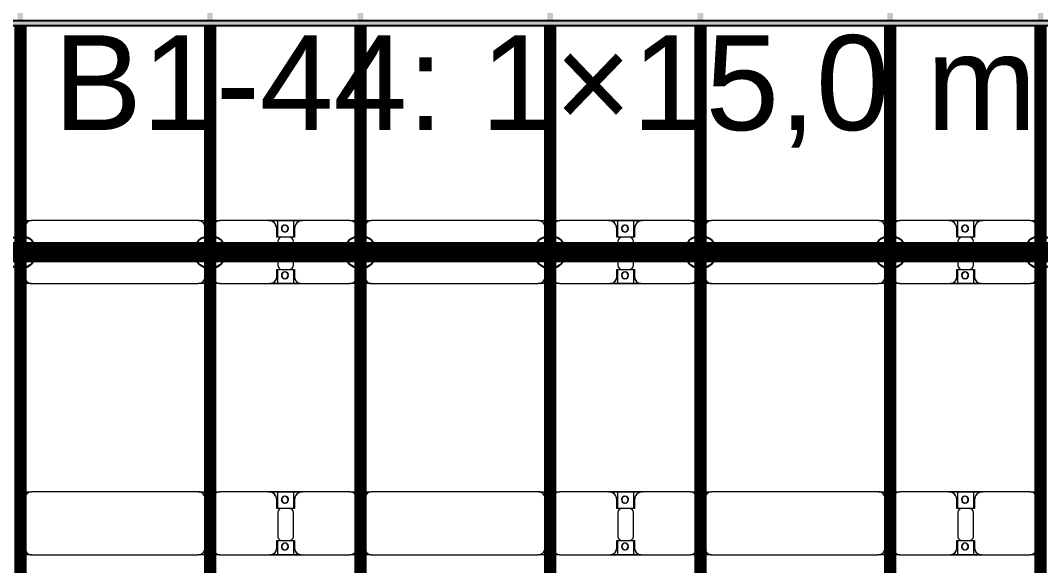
# Model space of a CAD drawing. Header units: millimetres. Extents: x -268744 to 115753, y -96240 to -10461.
# Drawn here: x 23940 to 31470, y -38628 to -34607 of the extents above; entities that cross this region are included whole.
import ezdxf

# ---------------------------------------------------------------- set-up
doc = ezdxf.new("R2010")
doc.units = ezdxf.units.MM
doc.layers.add('A-GENM', color=13, linetype='Continuous', lineweight=9)
doc.layers.add('S-BEAM', color=12, linetype='Continuous', lineweight=9)
doc.layers.add('GC-GHI CHU', color=2, linetype='Continuous')
doc.layers.add('GC-HOP 40x60 GIA CUONG', color=1, linetype='Continuous')
doc.styles.add('GC_VN', font='arial.ttf')

# ---------------------------------------------------------------- blocks, each defined once
blk = doc.blocks.new('Dầm C52 - Hộp 40x60-V24-KHUNG KẾT CẤU BÈ PIN 1')
at = {"layer": 'S-BEAM', "lineweight": 25}
blk.add_hatch(color=4, dxfattribs=at).paths.add_polyline_path([(-145811, -20), (145811, -20), (145811, 20), (-145811, 20)])
at = {"layer": 'S-BEAM', "color": 4, "lineweight": 25}
for p, q in [((-145811, 20), (145811, 20)), ((145811, -20), (-145811, -20))]:
    blk.add_line(p, q, dxfattribs=at)
blk = doc.blocks.new('Dai phao do pin - DẢI PHAO ĐỠ PIN-V95-KHUNG KẾT CẤU BÈ PIN 1')
at = {"layer": 'A-GENM', "color": 7}
for p, q in [((59557.6, 241.6), (59619.7, 241.6)), ((59557.6, 241.6), (59619.7, 241.6)), ((60850.3, 241.6), (59619.7, 241.6)), ((60850.3, 241.6), (60917.6, 241.6)), ((60850.3, 241.6), (60917.6, 241.6)), ((60957.6, 241.6), (61009.7, 241.6)), ((60957.6, 241.6), (61009.7, 241.6)), ((61369.7, 241.6), (61009.7, 241.6)), ((61369.7, 241.6), (61552.2, 241.6)), ((61552.2, 241.6), (61369.7, 241.6)), ((61437.8, 241.6), (61620.3, 241.6)), ((61437.8, 116.2), (61437.8, 241.6)), ((61620.3, 241.6), (61437.8, 241.6)), ((61552.2, 241.6), (61552.2, 116.2)), ((61970.3, 241.6), (61620.3, 241.6)), ((61970.3, 241.6), (62027.6, 241.6)), ((61970.3, 241.6), (62027.6, 241.6)), ((62067.6, 241.6), (62129.7, 241.6)), ((62067.6, 241.6), (62129.7, 241.6)), ((63360.3, 241.6), (62129.7, 241.6)), ((63360.3, 241.6), (63427.6, 241.6)), ((63360.3, 241.6), (63427.6, 241.6)), ((63467.6, 241.6), (63519.7, 241.6)), ((63467.6, 241.6), (63519.7, 241.6)), ((63879.7, 241.6), (63519.7, 241.6)), ((63879.7, 241.6), (64062.2, 241.6)), ((64062.2, 241.6), (63879.7, 241.6)), ((63947.8, 241.6), (64130.3, 241.6)), ((63947.8, 116.2), (63947.8, 241.6)), ((64130.3, 241.6), (63947.8, 241.6)), ((64062.2, 241.6), (64062.2, 116.2)), ((64480.3, 241.6), (64130.3, 241.6)), ((64480.3, 241.6), (64537.6, 241.6)), ((64480.3, 241.6), (64537.6, 241.6)), ((64577.6, 241.6), (64639.7, 241.6)), ((64577.6, 241.6), (64639.7, 241.6)), ((65870.3, 241.6), (64639.7, 241.6)), ((65870.3, 241.6), (65937.6, 241.6)), ((65870.3, 241.6), (65937.6, 241.6)), ((65977.6, 241.6), (66029.7, 241.6)), ((65977.6, 241.6), (66029.7, 241.6)), ((66389.7, 241.6), (66029.7, 241.6)), ((66389.7, 241.6), (66572.2, 241.6)), ((66572.2, 241.6), (66389.7, 241.6)), ((66457.8, 241.6), (66640.3, 241.6)), ((66457.8, 116.2), (66457.8, 241.6)), ((66640.3, 241.6), (66457.8, 241.6)), ((66572.2, 241.6), (66572.2, 116.2)), ((66990.3, 241.6), (66640.3, 241.6)), ((66990.3, 241.6), (67047.6, 241.6)), ((66990.3, 241.6), (67047.6, 241.6)), ((59569.7, 191.6), (59569.7, -173.4)), ((60900.3, -173.4), (60900.3, 191.6)), ((60959.7, 191.6), (60959.7, -173.4)), ((61429.7, 118.2), (61429.7, 181.6)), ((61560.3, 181.6), (61560.3, 118.2)), ((62020.3, -173.4), (62020.3, 191.6)), ((62079.7, 191.6), (62079.7, -173.4)), ((63410.3, -173.4), (63410.3, 191.6)), ((63469.7, 191.6), (63469.7, -173.4)), ((63939.7, 118.2), (63939.7, 181.6)), ((64070.3, 181.6), (64070.3, 118.2)), ((64530.3, -173.4), (64530.3, 191.6)), ((64589.7, 191.6), (64589.7, -173.4)), ((65920.3, -173.4), (65920.3, 191.6)), ((65979.7, 191.6), (65979.7, -173.4)), ((66449.7, 118.2), (66449.7, 181.6)), ((66580.3, 181.6), (66580.3, 118.2)), ((67040.3, -173.4), (67040.3, 191.6)), ((61522.2, 118.2), (61429.7, 118.2)), ((61437.8, 88.2), (61437.8, -88.2)), ((61560.3, 118.2), (61467.8, 118.2)), ((61552.2, -88.2), (61552.2, 88.2)), ((64032.2, 118.2), (63939.7, 118.2)), ((63947.8, 88.2), (63947.8, -88.2)), ((64070.3, 118.2), (63977.8, 118.2)), ((64062.2, -88.2), (64062.2, 88.2)), ((66542.2, 118.2), (66449.7, 118.2)), ((66457.8, 88.2), (66457.8, -88.2)), ((66580.3, 118.2), (66487.8, 118.2)), ((66572.2, -88.2), (66572.2, 88.2)), ((61429.7, -173.4), (61429.7, -118.2)), ((61429.7, -118.2), (61522.2, -118.2)), ((61437.8, -223.4), (61437.8, -116.2)), ((61467.8, -118.2), (61560.3, -118.2)), ((61552.2, -116.2), (61552.2, -223.4)), ((61560.3, -118.2), (61560.3, -173.4)), ((63939.7, -173.4), (63939.7, -118.2)), ((63939.7, -118.2), (64032.2, -118.2)), ((63947.8, -223.4), (63947.8, -116.2)), ((63977.8, -118.2), (64070.3, -118.2)), ((64062.2, -116.2), (64062.2, -223.4)), ((64070.3, -118.2), (64070.3, -173.4)), ((66449.7, -173.4), (66449.7, -118.2)), ((66449.7, -118.2), (66542.2, -118.2)), ((66457.8, -223.4), (66457.8, -116.2)), ((66487.8, -118.2), (66580.3, -118.2)), ((66572.2, -116.2), (66572.2, -223.4)), ((66580.3, -118.2), (66580.3, -173.4)), ((59619.7, -223.4), (59557.6, -223.4)), ((59619.7, -223.4), (59557.6, -223.4)), ((59619.7, -223.4), (60850.3, -223.4)), ((60917.6, -223.4), (60850.3, -223.4)), ((60917.6, -223.4), (60850.3, -223.4)), ((61009.7, -223.4), (60957.6, -223.4)), ((61009.7, -223.4), (60957.6, -223.4)), ((61009.7, -223.4), (61379.7, -223.4)), ((61552.2, -223.4), (61379.7, -223.4)), ((61379.7, -223.4), (61552.2, -223.4)), ((61610.3, -223.4), (61437.8, -223.4)), ((61437.8, -223.4), (61610.3, -223.4)), ((61610.3, -223.4), (61970.3, -223.4)), ((62027.6, -223.4), (61970.3, -223.4)), ((62027.6, -223.4), (61970.3, -223.4)), ((62129.7, -223.4), (62067.6, -223.4)), ((62129.7, -223.4), (62067.6, -223.4)), ((62129.7, -223.4), (63360.3, -223.4)), ((63427.6, -223.4), (63360.3, -223.4)), ((63427.6, -223.4), (63360.3, -223.4)), ((63519.7, -223.4), (63467.6, -223.4)), ((63519.7, -223.4), (63467.6, -223.4)), ((63519.7, -223.4), (63889.7, -223.4)), ((64062.2, -223.4), (63889.7, -223.4)), ((63889.7, -223.4), (64062.2, -223.4)), ((64120.3, -223.4), (63947.8, -223.4)), ((63947.8, -223.4), (64120.3, -223.4)), ((64120.3, -223.4), (64480.3, -223.4)), ((64537.6, -223.4), (64480.3, -223.4)), ((64537.6, -223.4), (64480.3, -223.4)), ((64639.7, -223.4), (64577.6, -223.4)), ((64639.7, -223.4), (64577.6, -223.4)), ((64639.7, -223.4), (65870.3, -223.4)), ((65937.6, -223.4), (65870.3, -223.4)), ((65937.6, -223.4), (65870.3, -223.4)), ((66029.7, -223.4), (65977.6, -223.4)), ((66029.7, -223.4), (65977.6, -223.4)), ((66029.7, -223.4), (66399.7, -223.4)), ((66572.2, -223.4), (66399.7, -223.4)), ((66399.7, -223.4), (66572.2, -223.4)), ((66630.3, -223.4), (66457.8, -223.4)), ((66457.8, -223.4), (66630.3, -223.4)), ((66630.3, -223.4), (66990.3, -223.4)), ((67047.6, -223.4), (66990.3, -223.4)), ((67047.6, -223.4), (66990.3, -223.4))]:
    blk.add_line(p, q, dxfattribs=at)
for centre, radius, start, end in [((59619.7, 191.6), 50, 90, 180), ((59619.7, 191.6), 50, 105, 135), ((60850.3, 191.6), 50, 0, 90), ((60850.3, 191.6), 50, 60, 90), ((61009.7, 191.6), 50, 90, 180), ((61009.7, 191.6), 50, 105, 180), ((61369.7, 181.6), 60, 360, 90), ((61369.7, 181.6), 60, 360, 60), ((61620.3, 181.6), 60, 90, 180), ((61620.3, 181.6), 60, 120, 180), ((61970.3, 191.6), 50, 360, 90), ((61970.3, 191.6), 50, 360, 75), ((62129.7, 191.6), 50, 90, 180), ((62129.7, 191.6), 50, 105, 135), ((63360.3, 191.6), 50, 0, 90), ((63360.3, 191.6), 50, 60, 90), ((63519.7, 191.6), 50, 90, 180), ((63519.7, 191.6), 50, 105, 180), ((63879.7, 181.6), 60, 0, 90), ((63879.7, 181.6), 60, 0, 60), ((64130.3, 181.6), 60, 90, 180), ((64130.3, 181.6), 60, 120, 180), ((64480.3, 191.6), 50, 0, 90), ((64480.3, 191.6), 50, 0, 75), ((64639.7, 191.6), 50, 90, 180), ((64639.7, 191.6), 50, 105, 135), ((65870.3, 191.6), 50, 0, 90), ((65870.3, 191.6), 50, 60, 90), ((66029.7, 191.6), 50, 90, 180), ((66029.7, 191.6), 50, 105, 180), ((66389.7, 181.6), 60, 0, 90), ((66389.7, 181.6), 60, 0, 60), ((66640.3, 181.6), 60, 90, 180), ((66640.3, 181.6), 60, 120, 180), ((66990.3, 191.6), 50, 0, 90), ((66990.3, 191.6), 50, 0, 75), ((59619.7, 191.6), 50, 150, 180), ((60850.3, 191.6), 50, 15, 30), ((61488.6, 183.2), 25, 360, 180), ((61488.6, 183.2), 25, 180, 0), ((61488.6, 183.2), 25, 360, 165), ((61491.4, 183.2), 25, 360, 180), ((61491.4, 183.2), 25, 90, 180), ((61491.4, 183.2), 25, 180, 0), ((61491.4, 183.2), 25, 180, 300), ((61488.6, 183.2), 25, 210, 360), ((61491.4, 183.2), 25, 15, 75), ((61491.4, 183.2), 25, 330, 345), ((62129.7, 191.6), 50, 150, 180), ((63360.3, 191.6), 50, 15, 30), ((63998.6, 183.2), 25, 360, 180), ((63998.6, 183.2), 25, 180, 360), ((63998.6, 183.2), 25, 360, 165), ((64001.4, 183.2), 25, 360, 180), ((64001.4, 183.2), 25, 90, 180), ((64001.4, 183.2), 25, 180, 0), ((64001.4, 183.2), 25, 180, 300), ((63998.6, 183.2), 25, 210, 360), ((64001.4, 183.2), 25, 15, 75), ((64001.4, 183.2), 25, 330, 345), ((64639.7, 191.6), 50, 150, 180), ((65870.3, 191.6), 50, 15, 30), ((66508.6, 183.2), 25, 360, 180), ((66508.6, 183.2), 25, 180, 0), ((66508.6, 183.2), 25, 360, 165), ((66511.4, 183.2), 25, 0, 180), ((66511.4, 183.2), 25, 90, 180), ((66511.4, 183.2), 25, 180, 0), ((66511.4, 183.2), 25, 180, 300), ((66508.6, 183.2), 25, 210, 360), ((66511.4, 183.2), 25, 15, 75), ((66511.4, 183.2), 25, 330, 345), ((61467.8, 88.2), 30, 90, 180), ((61522.2, 88.2), 30, 360, 90), ((63977.8, 88.2), 30, 90, 180), ((64032.2, 88.2), 30, 360, 90), ((66487.8, 88.2), 30, 90, 180), ((66542.2, 88.2), 30, 0, 90), ((61467.8, -88.2), 30, 180, 270), ((61488.6, -161.8), 25, 360, 180), ((61488.6, -161.8), 25, 105, 165), ((61491.4, -161.8), 25, 360, 180), ((61491.4, -161.8), 25, 105, 180), ((61488.6, -161.8), 25, 83.2627, 90), ((61488.6, -161.8), 25, 360, 75), ((61491.4, -161.8), 25, 15, 75), ((61522.2, -88.2), 30, 270, 0), ((63977.8, -88.2), 30, 180, 270), ((63998.6, -161.8), 25, 360, 180), ((63998.6, -161.8), 25, 105, 165), ((64001.4, -161.8), 25, 360, 180), ((64001.4, -161.8), 25, 105, 180), ((63998.6, -161.8), 25, 360, 75), ((64001.4, -161.8), 25, 15, 75), ((64032.2, -88.2), 30, 270, 0), ((66487.8, -88.2), 30, 180, 270), ((66508.6, -161.8), 25, 360, 180), ((66508.6, -161.8), 25, 105, 165), ((66511.4, -161.8), 25, 0, 180), ((66511.4, -161.8), 25, 105, 180), ((66508.6, -161.8), 25, 360, 75), ((66511.4, -161.8), 25, 15, 75), ((66542.2, -88.2), 30, 270, 360), ((59619.7, -173.4), 50, 180, 270), ((59619.7, -173.4), 50, 180, 210), ((59619.7, -173.4), 50, 240, 270), ((60850.3, -173.4), 50, 270, 360), ((60850.3, -173.4), 50, 285, 300), ((60850.3, -173.4), 50, 330, 360), ((61009.7, -173.4), 50, 180, 270), ((61009.7, -173.4), 50, 180, 255), ((61379.7, -173.4), 50, 270, 0), ((61379.7, -173.4), 50, 285, 0), ((61488.6, -161.8), 25, 180, 360), ((61488.6, -161.8), 25, 195, 360), ((61491.4, -161.8), 25, 180, 0), ((61491.4, -161.8), 25, 180, 270), ((61491.4, -161.8), 25, 285, 345), ((61610.3, -173.4), 50, 180, 270), ((61610.3, -173.4), 50, 180, 255), ((61970.3, -173.4), 50, 270, 0), ((61970.3, -173.4), 50, 285, 0), ((62129.7, -173.4), 50, 180, 270), ((62129.7, -173.4), 50, 180, 210), ((62129.7, -173.4), 50, 240, 270), ((63360.3, -173.4), 50, 270, 360), ((63360.3, -173.4), 50, 285, 300), ((63360.3, -173.4), 50, 330, 360), ((63519.7, -173.4), 50, 180, 270), ((63519.7, -173.4), 50, 180, 255), ((63889.7, -173.4), 50, 270, 0), ((63889.7, -173.4), 50, 292.68786, 0), ((63998.6, -161.8), 25, 180, 360), ((63998.6, -161.8), 25, 195, 360), ((64001.4, -161.8), 25, 180, 0), ((64001.4, -161.8), 25, 180, 270), ((64001.4, -161.8), 25, 285, 345), ((64120.3, -173.4), 50, 180, 270), ((64120.3, -173.4), 50, 180, 255), ((64480.3, -173.4), 50, 270, 360), ((64480.3, -173.4), 50, 285, 0), ((64639.7, -173.4), 50, 180, 270), ((64639.7, -173.4), 50, 180, 210), ((64639.7, -173.4), 50, 240, 270), ((65870.3, -173.4), 50, 270, 360), ((65870.3, -173.4), 50, 285, 300), ((65870.3, -173.4), 50, 330, 360), ((66029.7, -173.4), 50, 180, 270), ((66029.7, -173.4), 50, 180, 255), ((66399.7, -173.4), 50, 270, 360), ((66399.7, -173.4), 50, 285, 0), ((66508.6, -161.8), 25, 180, 360), ((66508.6, -161.8), 25, 195, 360), ((66511.4, -161.8), 25, 180, 360), ((66511.4, -161.8), 25, 180, 270), ((66511.4, -161.8), 25, 285, 345), ((66630.3, -173.4), 50, 180, 270), ((66630.3, -173.4), 50, 180, 255), ((66990.3, -173.4), 50, 270, 0), ((66990.3, -173.4), 50, 285, 0)]:
    blk.add_arc(centre, radius, start, end, dxfattribs=at)
blk = doc.blocks.new('Dai phao do pin - DẢI PHAO ĐỠ PIN-V96-KHUNG KẾT CẤU BÈ PIN 1')
at = {"layer": 'A-GENM', "color": 7}
for p, q in [((59557.6, 241.6), (59619.7, 241.6)), ((59557.6, 241.6), (59619.7, 241.6)), ((60850.3, 241.6), (59619.7, 241.6)), ((60850.3, 241.6), (60917.6, 241.6)), ((60850.3, 241.6), (60917.6, 241.6)), ((60957.6, 241.6), (61009.7, 241.6)), ((60957.6, 241.6), (61009.7, 241.6)), ((61369.7, 241.6), (61009.7, 241.6)), ((61369.7, 241.6), (61552.2, 241.6)), ((61552.2, 241.6), (61369.7, 241.6)), ((61437.8, 241.6), (61620.3, 241.6)), ((61437.8, 116.2), (61437.8, 241.6)), ((61620.3, 241.6), (61437.8, 241.6)), ((61552.2, 241.6), (61552.2, 116.2)), ((61970.3, 241.6), (61620.3, 241.6)), ((61970.3, 241.6), (62027.6, 241.6)), ((61970.3, 241.6), (62027.6, 241.6)), ((62067.6, 241.6), (62129.7, 241.6)), ((62067.6, 241.6), (62129.7, 241.6)), ((63360.3, 241.6), (62129.7, 241.6)), ((63360.3, 241.6), (63427.6, 241.6)), ((63360.3, 241.6), (63427.6, 241.6)), ((63467.6, 241.6), (63519.7, 241.6)), ((63467.6, 241.6), (63519.7, 241.6)), ((63879.7, 241.6), (63519.7, 241.6)), ((63879.7, 241.6), (64062.2, 241.6)), ((64062.2, 241.6), (63879.7, 241.6)), ((63947.8, 241.6), (64130.3, 241.6)), ((63947.8, 116.2), (63947.8, 241.6)), ((64130.3, 241.6), (63947.8, 241.6)), ((64062.2, 241.6), (64062.2, 116.2)), ((64480.3, 241.6), (64130.3, 241.6)), ((64480.3, 241.6), (64537.6, 241.6)), ((64480.3, 241.6), (64537.6, 241.6)), ((64577.6, 241.6), (64639.7, 241.6)), ((64577.6, 241.6), (64639.7, 241.6)), ((65870.3, 241.6), (64639.7, 241.6)), ((65870.3, 241.6), (65937.6, 241.6)), ((65870.3, 241.6), (65937.6, 241.6)), ((65977.6, 241.6), (66029.7, 241.6)), ((65977.6, 241.6), (66029.7, 241.6)), ((66389.7, 241.6), (66029.7, 241.6)), ((66389.7, 241.6), (66572.2, 241.6)), ((66572.2, 241.6), (66389.7, 241.6)), ((66457.8, 241.6), (66640.3, 241.6)), ((66457.8, 116.2), (66457.8, 241.6)), ((66640.3, 241.6), (66457.8, 241.6)), ((66572.2, 241.6), (66572.2, 116.2)), ((66990.3, 241.6), (66640.3, 241.6)), ((66990.3, 241.6), (67047.6, 241.6)), ((66990.3, 241.6), (67047.6, 241.6)), ((59569.7, 191.6), (59569.7, -173.4)), ((60900.3, -173.4), (60900.3, 191.6)), ((60959.7, 191.6), (60959.7, -173.4)), ((61429.7, 118.2), (61429.7, 181.6)), ((61560.3, 181.6), (61560.3, 118.2)), ((62020.3, -173.4), (62020.3, 191.6)), ((62079.7, 191.6), (62079.7, -173.4)), ((63410.3, -173.4), (63410.3, 191.6)), ((63469.7, 191.6), (63469.7, -173.4)), ((63939.7, 118.2), (63939.7, 181.6)), ((64070.3, 181.6), (64070.3, 118.2)), ((64530.3, -173.4), (64530.3, 191.6)), ((64589.7, 191.6), (64589.7, -173.4)), ((65920.3, -173.4), (65920.3, 191.6)), ((65979.7, 191.6), (65979.7, -173.4)), ((66449.7, 118.2), (66449.7, 181.6)), ((66580.3, 181.6), (66580.3, 118.2)), ((67040.3, -173.4), (67040.3, 191.6)), ((61522.2, 118.2), (61429.7, 118.2)), ((61437.8, 88.2), (61437.8, -88.2)), ((61560.3, 118.2), (61467.8, 118.2)), ((61552.2, -88.2), (61552.2, 88.2)), ((64032.2, 118.2), (63939.7, 118.2)), ((63947.8, 88.2), (63947.8, -88.2)), ((64070.3, 118.2), (63977.8, 118.2)), ((64062.2, -88.2), (64062.2, 88.2)), ((66542.2, 118.2), (66449.7, 118.2)), ((66457.8, 88.2), (66457.8, -88.2)), ((66580.3, 118.2), (66487.8, 118.2)), ((66572.2, -88.2), (66572.2, 88.2)), ((61429.7, -173.4), (61429.7, -118.2)), ((61429.7, -118.2), (61522.2, -118.2)), ((61437.8, -223.4), (61437.8, -116.2)), ((61467.8, -118.2), (61560.3, -118.2)), ((61552.2, -116.2), (61552.2, -223.4)), ((61560.3, -118.2), (61560.3, -173.4)), ((63939.7, -173.4), (63939.7, -118.2)), ((63939.7, -118.2), (64032.2, -118.2)), ((63947.8, -223.4), (63947.8, -116.2)), ((63977.8, -118.2), (64070.3, -118.2)), ((64062.2, -116.2), (64062.2, -223.4)), ((64070.3, -118.2), (64070.3, -173.4)), ((66449.7, -173.4), (66449.7, -118.2)), ((66449.7, -118.2), (66542.2, -118.2)), ((66457.8, -223.4), (66457.8, -116.2)), ((66487.8, -118.2), (66580.3, -118.2)), ((66572.2, -116.2), (66572.2, -223.4)), ((66580.3, -118.2), (66580.3, -173.4)), ((59619.7, -223.4), (59557.6, -223.4)), ((59619.7, -223.4), (59557.6, -223.4)), ((59619.7, -223.4), (60850.3, -223.4)), ((60917.6, -223.4), (60850.3, -223.4)), ((60917.6, -223.4), (60850.3, -223.4)), ((61009.7, -223.4), (60957.6, -223.4)), ((61009.7, -223.4), (60957.6, -223.4)), ((61009.7, -223.4), (61379.7, -223.4)), ((61552.2, -223.4), (61379.7, -223.4)), ((61379.7, -223.4), (61552.2, -223.4)), ((61610.3, -223.4), (61437.8, -223.4)), ((61437.8, -223.4), (61610.3, -223.4)), ((61610.3, -223.4), (61970.3, -223.4)), ((62027.6, -223.4), (61970.3, -223.4)), ((62027.6, -223.4), (61970.3, -223.4)), ((62129.7, -223.4), (62067.6, -223.4)), ((62129.7, -223.4), (62067.6, -223.4)), ((62129.7, -223.4), (63360.3, -223.4)), ((63427.6, -223.4), (63360.3, -223.4)), ((63427.6, -223.4), (63360.3, -223.4)), ((63519.7, -223.4), (63467.6, -223.4)), ((63519.7, -223.4), (63467.6, -223.4)), ((63519.7, -223.4), (63889.7, -223.4)), ((64062.2, -223.4), (63889.7, -223.4)), ((63889.7, -223.4), (64062.2, -223.4)), ((64120.3, -223.4), (63947.8, -223.4)), ((63947.8, -223.4), (64120.3, -223.4)), ((64120.3, -223.4), (64480.3, -223.4)), ((64537.6, -223.4), (64480.3, -223.4)), ((64537.6, -223.4), (64480.3, -223.4)), ((64639.7, -223.4), (64577.6, -223.4)), ((64639.7, -223.4), (64577.6, -223.4)), ((64639.7, -223.4), (65870.3, -223.4)), ((65937.6, -223.4), (65870.3, -223.4)), ((65937.6, -223.4), (65870.3, -223.4)), ((66029.7, -223.4), (65977.6, -223.4)), ((66029.7, -223.4), (65977.6, -223.4)), ((66029.7, -223.4), (66399.7, -223.4)), ((66572.2, -223.4), (66399.7, -223.4)), ((66399.7, -223.4), (66572.2, -223.4)), ((66630.3, -223.4), (66457.8, -223.4)), ((66457.8, -223.4), (66630.3, -223.4)), ((66630.3, -223.4), (66990.3, -223.4)), ((67047.6, -223.4), (66990.3, -223.4)), ((67047.6, -223.4), (66990.3, -223.4))]:
    blk.add_line(p, q, dxfattribs=at)
for centre, radius, start, end in [((59619.7, 191.6), 50, 90, 180), ((59619.7, 191.6), 50, 105, 135), ((60850.3, 191.6), 50, 0, 90), ((60850.3, 191.6), 50, 60, 90), ((61009.7, 191.6), 50, 90, 180), ((61009.7, 191.6), 50, 105, 180), ((61369.7, 181.6), 60, 360, 90), ((61369.7, 181.6), 60, 360, 60), ((61620.3, 181.6), 60, 90, 180), ((61620.3, 181.6), 60, 120, 180), ((61970.3, 191.6), 50, 360, 90), ((61970.3, 191.6), 50, 360, 75), ((62129.7, 191.6), 50, 90, 180), ((62129.7, 191.6), 50, 105, 135), ((63360.3, 191.6), 50, 0, 90), ((63360.3, 191.6), 50, 60, 90), ((63519.7, 191.6), 50, 90, 180), ((63519.7, 191.6), 50, 105, 180), ((63879.7, 181.6), 60, 0, 90), ((63879.7, 181.6), 60, 0, 60), ((64130.3, 181.6), 60, 90, 180), ((64130.3, 181.6), 60, 120, 180), ((64480.3, 191.6), 50, 0, 90), ((64480.3, 191.6), 50, 0, 75), ((64639.7, 191.6), 50, 90, 180), ((64639.7, 191.6), 50, 105, 135), ((65870.3, 191.6), 50, 0, 90), ((65870.3, 191.6), 50, 60, 90), ((66029.7, 191.6), 50, 90, 180), ((66029.7, 191.6), 50, 105, 180), ((66389.7, 181.6), 60, 0, 90), ((66389.7, 181.6), 60, 0, 60), ((66640.3, 181.6), 60, 90, 180), ((66640.3, 181.6), 60, 120, 180), ((66990.3, 191.6), 50, 0, 90), ((66990.3, 191.6), 50, 0, 75), ((59619.7, 191.6), 50, 150, 180), ((60850.3, 191.6), 50, 15, 30), ((61488.6, 183.2), 25, 360, 180), ((61488.6, 183.2), 25, 180, 0), ((61488.6, 183.2), 25, 360, 165), ((61491.4, 183.2), 25, 360, 180), ((61491.4, 183.2), 25, 90, 180), ((61491.4, 183.2), 25, 180, 0), ((61491.4, 183.2), 25, 180, 300), ((61488.6, 183.2), 25, 210, 360), ((61491.4, 183.2), 25, 15, 75), ((61491.4, 183.2), 25, 330, 345), ((62129.7, 191.6), 50, 150, 180), ((63360.3, 191.6), 50, 15, 30), ((63998.6, 183.2), 25, 360, 180), ((63998.6, 183.2), 25, 180, 360), ((63998.6, 183.2), 25, 360, 165), ((64001.4, 183.2), 25, 360, 180), ((64001.4, 183.2), 25, 90, 180), ((64001.4, 183.2), 25, 180, 0), ((64001.4, 183.2), 25, 180, 300), ((63998.6, 183.2), 25, 210, 360), ((64001.4, 183.2), 25, 15, 75), ((64001.4, 183.2), 25, 330, 345), ((64639.7, 191.6), 50, 150, 180), ((65870.3, 191.6), 50, 15, 30), ((66508.6, 183.2), 25, 360, 180), ((66508.6, 183.2), 25, 180, 0), ((66508.6, 183.2), 25, 360, 165), ((66511.4, 183.2), 25, 0, 180), ((66511.4, 183.2), 25, 90, 180), ((66511.4, 183.2), 25, 180, 0), ((66511.4, 183.2), 25, 180, 300), ((66508.6, 183.2), 25, 210, 360), ((66511.4, 183.2), 25, 15, 75), ((66511.4, 183.2), 25, 330, 345), ((61467.8, 88.2), 30, 90, 180), ((61522.2, 88.2), 30, 360, 90), ((63977.8, 88.2), 30, 90, 180), ((64032.2, 88.2), 30, 360, 90), ((66487.8, 88.2), 30, 90, 180), ((66542.2, 88.2), 30, 0, 90), ((61467.8, -88.2), 30, 180, 270), ((61488.6, -161.8), 25, 360, 180), ((61488.6, -161.8), 25, 105, 165), ((61491.4, -161.8), 25, 360, 180), ((61491.4, -161.8), 25, 105, 180), ((61488.6, -161.8), 25, 83.2627, 90), ((61488.6, -161.8), 25, 360, 75), ((61491.4, -161.8), 25, 15, 75), ((61522.2, -88.2), 30, 270, 0), ((63977.8, -88.2), 30, 180, 270), ((63998.6, -161.8), 25, 360, 180), ((63998.6, -161.8), 25, 105, 165), ((64001.4, -161.8), 25, 360, 180), ((64001.4, -161.8), 25, 105, 180), ((63998.6, -161.8), 25, 360, 75), ((64001.4, -161.8), 25, 15, 75), ((64032.2, -88.2), 30, 270, 0), ((66487.8, -88.2), 30, 180, 270), ((66508.6, -161.8), 25, 360, 180), ((66508.6, -161.8), 25, 105, 165), ((66511.4, -161.8), 25, 0, 180), ((66511.4, -161.8), 25, 105, 180), ((66508.6, -161.8), 25, 360, 75), ((66511.4, -161.8), 25, 15, 75), ((66542.2, -88.2), 30, 270, 360), ((59619.7, -173.4), 50, 180, 270), ((59619.7, -173.4), 50, 180, 210), ((59619.7, -173.4), 50, 240, 270), ((60850.3, -173.4), 50, 270, 360), ((60850.3, -173.4), 50, 285, 300), ((60850.3, -173.4), 50, 330, 360), ((61009.7, -173.4), 50, 180, 270), ((61009.7, -173.4), 50, 180, 255), ((61379.7, -173.4), 50, 270, 0), ((61379.7, -173.4), 50, 285, 0), ((61488.6, -161.8), 25, 180, 360), ((61488.6, -161.8), 25, 195, 360), ((61491.4, -161.8), 25, 180, 0), ((61491.4, -161.8), 25, 180, 270), ((61491.4, -161.8), 25, 285, 345), ((61610.3, -173.4), 50, 180, 270), ((61610.3, -173.4), 50, 180, 255), ((61970.3, -173.4), 50, 270, 0), ((61970.3, -173.4), 50, 285, 0), ((62129.7, -173.4), 50, 180, 270), ((62129.7, -173.4), 50, 180, 210), ((62129.7, -173.4), 50, 240, 270), ((63360.3, -173.4), 50, 270, 360), ((63360.3, -173.4), 50, 285, 300), ((63360.3, -173.4), 50, 330, 360), ((63519.7, -173.4), 50, 180, 270), ((63519.7, -173.4), 50, 180, 255), ((63889.7, -173.4), 50, 270, 0), ((63889.7, -173.4), 50, 292.68786, 0), ((63998.6, -161.8), 25, 180, 360), ((63998.6, -161.8), 25, 195, 360), ((64001.4, -161.8), 25, 180, 0), ((64001.4, -161.8), 25, 180, 270), ((64001.4, -161.8), 25, 285, 345), ((64120.3, -173.4), 50, 180, 270), ((64120.3, -173.4), 50, 180, 255), ((64480.3, -173.4), 50, 270, 360), ((64480.3, -173.4), 50, 285, 0), ((64639.7, -173.4), 50, 180, 270), ((64639.7, -173.4), 50, 180, 210), ((64639.7, -173.4), 50, 240, 270), ((65870.3, -173.4), 50, 270, 360), ((65870.3, -173.4), 50, 285, 300), ((65870.3, -173.4), 50, 330, 360), ((66029.7, -173.4), 50, 180, 270), ((66029.7, -173.4), 50, 180, 255), ((66399.7, -173.4), 50, 270, 360), ((66399.7, -173.4), 50, 285, 0), ((66508.6, -161.8), 25, 180, 360), ((66508.6, -161.8), 25, 195, 360), ((66511.4, -161.8), 25, 180, 360), ((66511.4, -161.8), 25, 180, 270), ((66511.4, -161.8), 25, 285, 345), ((66630.3, -173.4), 50, 180, 270), ((66630.3, -173.4), 50, 180, 255), ((66990.3, -173.4), 50, 270, 0), ((66990.3, -173.4), 50, 285, 0)]:
    blk.add_arc(centre, radius, start, end, dxfattribs=at)
blk = doc.blocks.new('Dầm C52 - Dầm C52-V2-KHUNG KẾT CẤU BÈ PIN 1')
at = {"layer": 'S-BEAM', "lineweight": 140}
h = blk.add_hatch(color=1, dxfattribs=at)
h.paths.add_polyline_path([(-25480.9, 20), (-25480.9, -20), (-25440.9, -20), (-25440.9, 20)])
h.paths.add_polyline_path([(-25400.9, 20), (-25400.9, -20), (-19440.9, -20), (-19443, 20), (-24983.5, 20)])
h.paths.add_polyline_path([(-19400.9, 20), (-19400.9, -20), (-13440.9, -20), (-13440.9, 20), (-18519.6, 20)])
h.paths.add_polyline_path([(-13400.9, -20), (-7440.9, -20), (-7440.9, 20), (-13400.9, 20)])
h.paths.add_polyline_path([(-7400.9, 20), (-7400.9, -20), (-1440.9, -20), (-1440.9, 20), (-6515.3, 20)])
h.paths.add_polyline_path([(-1400.9, 20), (-1400.9, -20), (4559.1, -20), (4559.1, 20), (-974.9, 20)])
h.paths.add_polyline_path([(4599.1, -20), (10559.1, -20), (10559.1, 20), (4599.1, 20)])
h.paths.add_polyline_path([(10599.1, -20), (16559.1, -20), (16559.1, 20), (10599.1, 20)])
h.paths.add_polyline_path([(16599.1, 20), (16599.1, -20), (22559.1, -20), (22559.1, 20), (17493.2, 20)])
h.paths.add_polyline_path([(22599.1, 20), (22599.1, -20), (25259.1, -20), (25259.1, 20), (23033.7, 20)])
h.paths.add_polyline_path([(25299.1, -20), (25480.9, -20), (25480.9, 20), (25299.1, 20)])
at = {"layer": 'S-BEAM', "color": 1, "lineweight": 140}
for p, q in [((4599.1, 20), (10559.1, 20)), ((10559.1, -20), (4599.1, -20))]:
    blk.add_line(p, q, dxfattribs=at)
blk = doc.blocks.new('Dầm C52 - Dầm C52-V19-KHUNG KẾT CẤU BÈ PIN 1')
at = {"layer": 'S-BEAM', "lineweight": 140}
h = blk.add_hatch(color=1, dxfattribs=at)
h.paths.add_polyline_path([(-25480.9, 20), (-25480.9, -20), (-25440.9, -20), (-25445.2, 20)])
h.paths.add_polyline_path([(-25400.9, -20), (-19440.9, -20), (-19443, 20), (-25400.9, 20)])
h.paths.add_polyline_path([(-19400.9, -20), (-13440.9, -20), (-13440.9, 20), (-19400.9, 20)])
h.paths.add_polyline_path([(-13400.9, -20), (-7440.9, -20), (-7440.9, 20), (-13400.9, 20)])
h.paths.add_polyline_path([(-7400.9, -20), (-1440.9, -20), (-1440.9, 20), (-7400.9, 20)])
h.paths.add_polyline_path([(-1400.9, -20), (4559.1, -20), (4559.1, 20), (-1400.9, 20)])
h.paths.add_polyline_path([(4599.1, -20), (10559.1, -20), (10559.1, 20), (4599.1, 20)])
h.paths.add_polyline_path([(10599.1, -20), (16559.1, -20), (16559.1, 20), (10599.1, 20)])
h.paths.add_polyline_path([(16599.1, -20), (22559.1, -20), (22559.1, 20), (16599.1, 20)])
h.paths.add_polyline_path([(22599.1, -20), (25259.1, -20), (25259.1, 20), (22599.1, 20)])
h.paths.add_polyline_path([(25299.1, 20), (25299.1, -20), (25441.8, -20), (25441.8, 20)])
at = {"layer": 'S-BEAM', "color": 1, "lineweight": 140}
for p, q in [((4599.1, 20), (10559.1, 20)), ((10559.1, -20), (4599.1, -20))]:
    blk.add_line(p, q, dxfattribs=at)
blk = doc.blocks.new('Dầm C52 - Dầm C52-V1-KHUNG KẾT CẤU BÈ PIN 1')
at = {"layer": 'S-BEAM', "lineweight": 140}
h = blk.add_hatch(color=1, dxfattribs=at)
h.paths.add_polyline_path([(-25480.9, 20), (-25480.9, -20), (-25440.9, -20), (-25445.2, 20)])
h.paths.add_polyline_path([(-25400.9, -20), (-19440.9, -20), (-19443, 20), (-25400.9, 20)])
h.paths.add_polyline_path([(-19400.9, 20), (-19400.9, -20), (-13440.9, -20), (-13440.9, 20), (-18981.3, 20)])
h.paths.add_polyline_path([(-13400.9, -20), (-7440.9, -20), (-7440.9, 20), (-13400.9, 20)])
h.paths.add_polyline_path([(-7400.9, 20), (-7400.9, -20), (-1440.9, -20), (-1440.9, 20), (-6977, 20)])
h.paths.add_polyline_path([(-1400.9, -20), (4559.1, -20), (4559.1, 20), (-1400.9, 20)])
h.paths.add_polyline_path([(4599.1, 20), (4599.1, -20), (10559.1, -20), (10559.1, 20), (5027.2, 20)])
h.paths.add_polyline_path([(10599.1, -20), (16559.1, -20), (16559.1, 20), (10599.1, 20)])
h.paths.add_polyline_path([(16599.1, 20), (16599.1, -20), (22559.1, -20), (22559.1, 20), (17031.5, 20)])
h.paths.add_polyline_path([(22599.1, -20), (25259.1, -20), (25259.1, 20), (22599.1, 20)])
h.paths.add_polyline_path([(25299.1, -20), (25480.9, -20), (25480.9, 20), (25299.1, 20)])
at = {"layer": 'S-BEAM', "color": 1, "lineweight": 140}
for p, q in [((4599.1, 20), (10559.1, 20)), ((10559.1, -20), (4599.1, -20))]:
    blk.add_line(p, q, dxfattribs=at)
blk = doc.blocks.new('Dầm C52 - Dầm C52-102503-KHUNG KẾT CẤU BÈ PIN 1')
at = {"layer": 'S-BEAM', "lineweight": 140}
h = blk.add_hatch(color=1, dxfattribs=at)
h.paths.add_polyline_path([(-25480.9, 20), (-25480.9, -20), (-25440.9, -20), (-25440.9, 20)])
h.paths.add_polyline_path([(-25400.9, 20), (-25400.9, -20), (-19440.9, -20), (-19443, 20), (-24983.5, 20)])
h.paths.add_polyline_path([(-19400.9, 20), (-19400.9, -20), (-13440.9, -20), (-13440.9, 20), (-17596.2, 20)])
h.paths.add_polyline_path([(-13400.9, -20), (-7440.9, -20), (-7440.9, 20), (-13400.9, 20)])
h.paths.add_polyline_path([(-7400.9, -20), (-1440.9, -20), (-1440.9, 20), (-7400.9, 20)])
h.paths.add_polyline_path([(-1400.9, -20), (4559.1, -20), (4559.1, 20), (-1400.9, 20)])
h.paths.add_polyline_path([(4599.1, -20), (10559.1, -20), (10559.1, 20), (4599.1, 20)])
h.paths.add_polyline_path([(10599.1, 20), (10599.1, -20), (16559.1, -20), (16559.1, 20), (11952.8, 20)])
h.paths.add_polyline_path([(16599.1, -20), (22559.1, -20), (22559.1, 20), (16599.1, 20)])
h.paths.add_polyline_path([(22599.1, -20), (25259.1, -20), (25259.1, 20), (22599.1, 20)])
h.paths.add_polyline_path([(25299.1, -20), (25441.8, -20), (25441.8, 20), (25299.1, 20)])
at = {"layer": 'S-BEAM', "color": 1, "lineweight": 140}
for p, q in [((4599.1, 20), (10559.1, 20)), ((10559.1, -20), (4599.1, -20))]:
    blk.add_line(p, q, dxfattribs=at)
blk = doc.blocks.new('be pin 1_rvt-1-KHUNG KẾT CẤU BÈ PIN 1')
at = {"layer": 'A-GENM', "lineweight": 9}
for name, p in [('Dai phao do pin - DẢI PHAO ĐỠ PIN-V96-KHUNG KẾT CẤU BÈ PIN 1', (-35598.1, -36324.7)), ('Dai phao do pin - DẢI PHAO ĐỠ PIN-V95-KHUNG KẾT CẤU BÈ PIN 1', (-35598.1, -38324.7))]:
    blk.add_blockref(name, p, dxfattribs=at)
at = {"layer": 'S-BEAM', "lineweight": 9, "rotation": 90.00000000032618}
for name, p in [('Dầm C52 - Dầm C52-V2-KHUNG KẾT CẤU BÈ PIN 1', (23939.5, -45205.6)), ('Dầm C52 - Dầm C52-V1-KHUNG KẾT CẤU BÈ PIN 1', (26449.5, -45205.6)), ('Dầm C52 - Dầm C52-V2-KHUNG KẾT CẤU BÈ PIN 1', (28959.5, -45205.6)), ('Dầm C52 - Dầm C52-V2-KHUNG KẾT CẤU BÈ PIN 1', (31469.5, -45205.6)), ('Dầm C52 - Dầm C52-V19-KHUNG KẾT CẤU BÈ PIN 1', (25339.5, -45205.6)), ('Dầm C52 - Dầm C52-102503-KHUNG KẾT CẤU BÈ PIN 1', (27849.5, -45205.6)), ('Dầm C52 - Dầm C52-102503-KHUNG KẾT CẤU BÈ PIN 1', (30359.5, -45205.6))]:
    blk.add_blockref(name, p, dxfattribs=at)
at = {"layer": 'S-BEAM', "lineweight": 9}
blk.add_blockref('Dầm C52 - Hộp 40x60-V24-KHUNG KẾT CẤU BÈ PIN 1', (-110896.7, -34626.5), dxfattribs=at)

msp = doc.modelspace()

# ---------------------------------------------------------------- linework, layer by layer
at = {"layer": 'GC-HOP 40x60 GIA CUONG', "const_width": 150}
msp.add_lwpolyline([(19684.7, -36315.6), (34684.7, -36315.6)], dxfattribs=at)
at = {"layer": 'GC-HOP 40x60 GIA CUONG'}
for centre in [(23939.5, -36315.6), (25339.5, -36315.6), (26449.5, -36315.6), (27849.5, -36315.6), (28959.5, -36315.6), (30359.5, -36315.6), (31469.5, -36315.6)]:
    msp.add_circle(centre, 120, dxfattribs=at)

# ---------------------------------------------------------------- block references
at = {"lineweight": 5}
msp.add_blockref('be pin 1_rvt-1-KHUNG KẾT CẤU BÈ PIN 1', (0, 0), dxfattribs=at)

# ---------------------------------------------------------------- texts
at = {"layer": 'GC-GHI CHU', "style": 'GC_VN'}
msp.add_text('B1-44: 1×15,0 m', height=700, dxfattribs=at).set_placement((24184.7, -35415.6))

doc.saveas('drawing.dxf')
